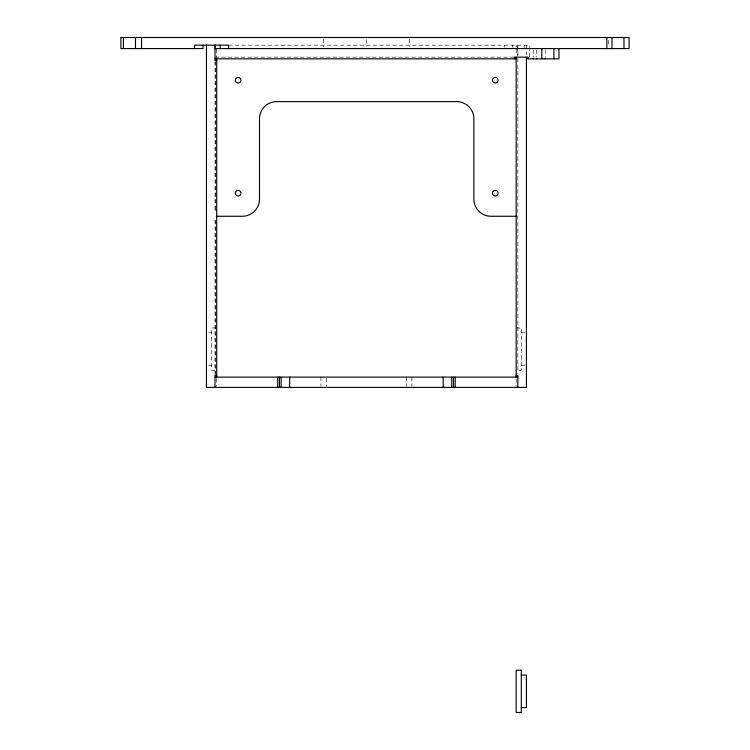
<?xml version="1.0" encoding="UTF-8"?>
<svg xmlns="http://www.w3.org/2000/svg" width="750" height="750" viewBox="0 0 750 750"><rect width="100%" height="100%" fill="white"/><g stroke="black" fill="none" stroke-linecap="round" stroke-linejoin="round"><path stroke-width="0.56" stroke-dasharray="3.75 2.81" d="M228.703 45.159L529.856 45.159L529.856 48.581M517.875 46.875L516.169 46.875L516.169 45.169M215.006 57.141L514.453 57.141M529.547 57.141L529.856 49.65M215.006 210.722L216.722 210.722M215.691 327.975L211.584 327.975L211.584 370.275L215.691 370.275M516.169 327.975L521.297 327.975L521.297 370.275L516.169 370.275M208.509 332.822L211.584 332.822M521.297 332.822L526.434 332.822M208.509 365.419L211.584 365.419M521.297 365.419L526.434 365.419M608.569 40.275L608.569 45.816M545.259 49.866L545.259 57.141M536.7 49.866L536.7 56.925M533.278 49.866L533.278 57.141M526.434 45.159L526.434 55.003M524.728 45.159L524.728 48.581M517.875 45.159L517.875 57.384M517.875 58.303L517.875 374.241M517.453 47.494L517.453 55.669M516.169 49.209L516.169 55.05M516.169 378.666L516.169 386.306M512.747 45.159L512.747 47.447M504.187 45.159L504.187 47.447M411.928 377.119L411.928 386.241M409.219 39.347L409.219 46.734M406.284 377.119L406.284 386.241M366.441 39.712L366.441 46.369M326.606 378.263L326.606 386.241M323.663 39.347L323.663 46.734M320.963 377.119L320.963 386.241M216.722 49.209L216.722 57.384M216.722 378.666L216.722 386.306M215.438 61.509L215.438 211.022M215.438 220.359L215.438 374.541M215.006 61.725L215.006 210.975M215.006 219.778L215.006 374.241"/><path stroke-width="1.12" d="M121.013 37.5L629.1 37.5L629.1 48.581L215.006 48.581M215.006 58.847L516.159 58.847M526.444 58.847L558.947 58.847L558.947 48.581M216.722 60.562L215.006 60.562L215.006 45.159M216.15 216.272L242.391 216.272A17.109 17.109 0 0 0 259.5 199.162L259.5 118.744A17.109 17.109 0 0 1 276.609 101.625L456.759 101.625A17.109 17.109 0 0 1 473.869 118.744L473.869 199.162A17.109 17.109 0 0 0 490.978 216.272L516.712 216.272M216.722 375.413L215.006 375.413L215.006 387.384M516.169 375.413L517.875 375.413L517.875 387.384M215.006 377.119L517.875 377.119M521.297 675.047L526.434 675.047L526.434 707.644L521.297 707.644M623.972 37.5L623.972 48.581M611.991 37.5L611.991 48.581M606.853 37.5L606.853 48.581M553.931 48.581L553.931 58.847M545.259 58.209L545.259 58.847M541.838 48.581L541.838 58.847M536.7 58.209L536.7 58.847M533.278 58.209L533.278 58.847M528.15 58.847L528.15 57.141L514.453 57.141L514.453 58.847M526.434 57.141L526.434 387.384L206.456 387.384L206.456 45.159M516.169 57.141L516.169 377.109M455.184 377.119L455.184 387.384M453.478 377.119L453.478 387.384M451.762 377.119L451.762 387.384M443.203 377.119L443.203 387.384M289.678 377.119L289.678 387.384M281.128 377.119L281.128 387.384M279.413 377.119L279.413 387.384M277.706 377.119L277.706 387.384M228.703 48.581L228.703 45.159L194.475 45.159L194.475 48.581M220.144 45.159L220.144 48.581M216.722 58.856L216.722 377.109M215.438 45.159L215.438 48.666M203.034 45.159L203.034 48.581L120.909 48.581L120.9 37.5M141.553 37.5L141.553 48.581M135.506 37.5L135.506 48.581M123.403 37.5L123.403 48.581M521.297 670.2L516.169 670.2L516.169 712.5L521.297 712.5L521.297 670.2M493.847 82.688A2.822 2.822 0 0 0 498.075 80.241A2.822 2.822 0 0 0 493.847 77.794A2.822 2.822 0 0 0 493.847 82.688M493.847 195.619A2.822 2.822 0 0 0 498.075 193.172A2.822 2.822 0 0 0 493.847 190.725A2.822 2.822 0 0 0 493.847 195.619M236.7 82.688A2.822 2.822 0 0 0 240.938 80.241A2.822 2.822 0 0 0 236.7 77.794A2.822 2.822 0 0 0 236.7 82.688M236.7 195.619A2.822 2.822 0 0 0 240.938 193.172A2.822 2.822 0 0 0 236.7 190.725A2.822 2.822 0 0 0 236.7 195.619"/></g></svg>
